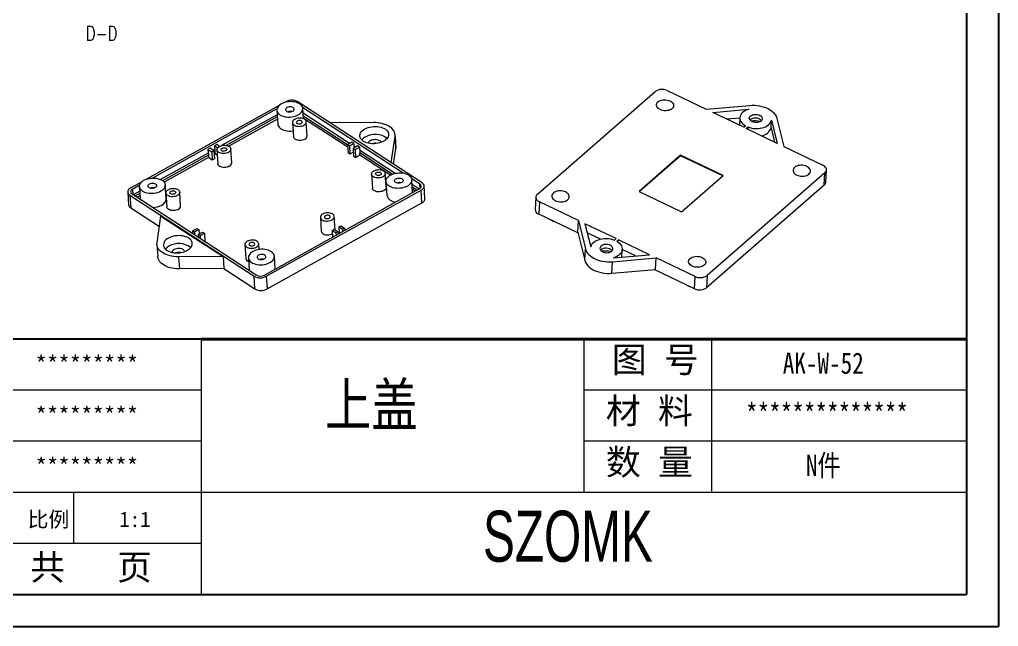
# Model space of a CAD drawing. Header units: inches. Extents: x 1962 to 2938, y 573 to 898.
# Drawn here: x 2700.6 to 2938.2, y 573 to 720.1 of the extents above; entities that cross this region are included whole.
import ezdxf

# ---------------------------------------------------------------- set-up
doc = ezdxf.new("R2010")
doc.units = ezdxf.units.IN
doc.layers.add('文字', color=81, linetype='Continuous')
doc.layers.add('粗实线', color=7, linetype='Continuous', lineweight=30)
doc.layers.add('细实线', color=3, linetype='Continuous', lineweight=9)
doc.styles.add('SLDTEXTSTYLE3', font='TXT', dxfattribs={"width": 0.75, "bigfont": 'bigfont'})
doc.styles.get("Standard").update_dxf_attribs({"font": 'txt', "bigfont": 'gbcbig.shx'})
doc.styles.add('宋体', font='', dxfattribs={"width": 0.8, "height": 3.5})
doc.styles.add('长仿宋', font='', dxfattribs={"width": 0.7, "height": 4})
doc.styles.get('宋体').set_extended_font_data('SimSun')
doc.styles.get('长仿宋').set_extended_font_data('SimSun')

msp = doc.modelspace()

# ---------------------------------------------------------------- linework, layer by layer
for p, q in [((2938.16, 898.023), (2938.16, 572.957)), ((2930.421, 890.283), (2930.421, 580.696)), ((2744.669, 642.614), (2651.793, 642.614)), ((2490.32, 580.696), (2930.421, 580.696)), ((2478.424, 572.957), (2938.16, 572.957))]:
    msp.add_line(p, q)
at = {"color": 7, "linetype": 'Continuous', "lineweight": 15}
for p, q in [((2826.277, 677.78), (2854.865, 702.675)), ((2857.789, 702.906), (2867.225, 698.388)), ((2763.632, 699.337), (2731.42, 681.442)), ((2763.082, 698.481), (2732.882, 681.703)), ((2765.212, 700.215), (2764.782, 699.976)), ((2798.293, 680.549), (2768.17, 700.204)), ((2793.71, 682.9), (2769.291, 698.833)), ((2769.499, 696.095), (2769.344, 698.555)), ((2867.225, 698.388), (2877.84, 699.324)), ((2868.82, 697.624), (2877.589, 698.398)), ((2763.126, 697.053), (2749.649, 689.566)), ((2763.16, 696.52), (2750.731, 689.615)), ((2763.056, 698.158), (2763.269, 694.792)), ((2780.676, 690.059), (2769.416, 697.406)), ((2780.205, 689.727), (2769.458, 696.739)), ((2780.24, 689.166), (2769.494, 696.178)), ((2876.375, 694.007), (2868.82, 697.624)), ((2872.14, 696.034), (2875.432, 696.325)), ((2875.434, 696.352), (2875.336, 694.504)), ((2884.402, 696.182), (2886.097, 689.352)), ((2763.195, 695.959), (2751.388, 689.4)), ((2766.851, 695.132), (2767.063, 691.766)), ((2770.417, 691.978), (2770.204, 695.344)), ((2786.489, 695.175), (2775.957, 695.123)), ((2876.375, 694.007), (2876.787, 694.365)), ((2877.359, 694.091), (2876.947, 693.733)), ((2884.503, 690.115), (2876.947, 693.733)), ((2877.359, 694.091), (2877.33, 693.549)), ((2883.002, 693.867), (2883.102, 695.758)), ((2883.002, 693.867), (2883.856, 690.425)), ((2883.102, 695.758), (2884.503, 690.115)), ((2790.795, 685.442), (2791.726, 691.758)), ((2791.726, 691.758), (2791.91, 688.84)), ((2791.928, 689.262), (2791.744, 692.179)), ((2746.875, 688.925), (2746.345, 688.631)), ((2747.788, 688.33), (2746.875, 688.925)), ((2748.464, 689.808), (2747.934, 689.514)), ((2747.934, 689.514), (2748.694, 689.018)), ((2747.934, 689.514), (2748.023, 688.111)), ((2749.133, 689.371), (2748.464, 689.808)), ((2781.26, 690.384), (2780.2, 689.795)), ((2780.2, 689.795), (2780.324, 687.832)), ((2780.2, 689.795), (2780.657, 689.498)), ((2780.657, 689.498), (2781.716, 690.086)), ((2780.657, 689.498), (2780.781, 687.534)), ((2781.716, 690.086), (2781.26, 690.384)), ((2782.629, 689.49), (2781.57, 688.902)), ((2781.57, 688.902), (2782.026, 688.604)), ((2781.57, 688.902), (2781.694, 686.938)), ((2781.716, 690.086), (2781.783, 689.021)), ((2782.045, 689.166), (2781.762, 689.351)), ((2782.026, 688.604), (2783.085, 689.192)), ((2783.085, 689.192), (2782.629, 689.49)), ((2783.085, 689.192), (2783.174, 687.79)), ((2886.097, 689.352), (2895.534, 684.833)), ((2746.4, 687.761), (2734.854, 681.347)), ((2746.434, 687.228), (2735.338, 681.064)), ((2746.469, 686.667), (2735.718, 680.695)), ((2746.345, 688.631), (2747.258, 688.035)), ((2746.345, 688.631), (2746.434, 687.228)), ((2746.434, 687.228), (2746.469, 686.667)), ((2747.382, 686.072), (2746.469, 686.667)), ((2747.258, 688.035), (2747.788, 688.33)), ((2747.258, 688.035), (2747.382, 686.072)), ((2747.989, 688.644), (2747.62, 688.439)), ((2747.788, 688.33), (2747.912, 686.366)), ((2748.023, 688.111), (2747.809, 687.992)), ((2748.058, 687.55), (2747.844, 687.431)), ((2748.023, 688.111), (2748.058, 687.55)), ((2748.612, 687.188), (2748.058, 687.55)), ((2748.527, 688.537), (2748.739, 685.17)), ((2752.093, 685.382), (2751.88, 688.748)), ((2780.781, 687.534), (2780.324, 687.832)), ((2781.626, 688.004), (2780.781, 687.534)), ((2782.15, 686.64), (2781.694, 686.938)), ((2782.026, 688.604), (2782.15, 686.64)), ((2783.209, 687.229), (2782.15, 686.64)), ((2791.74, 682.84), (2783.132, 688.457)), ((2791.072, 682.636), (2783.174, 687.79)), ((2783.209, 687.229), (2783.174, 687.79)), ((2790.594, 682.41), (2783.209, 687.229)), ((2791.355, 685.076), (2791.91, 688.84)), ((2861.045, 687.218), (2850.979, 678.452)), ((2861.04, 687.109), (2851.056, 678.415)), ((2861.04, 687.109), (2861.045, 687.218)), ((2871.257, 682.217), (2861.04, 687.109)), ((2871.34, 682.289), (2861.045, 687.218)), ((2747.912, 686.366), (2747.382, 686.072)), ((2786.02, 682.624), (2786.233, 679.258)), ((2789.586, 679.47), (2789.374, 682.836)), ((2861.273, 673.523), (2871.34, 682.289)), ((2896.042, 682.96), (2867.454, 658.065)), ((2895.885, 679.988), (2896.042, 682.96)), ((2896.266, 680.698), (2896.423, 683.671)), ((2730.27, 680.803), (2727.613, 679.327)), ((2729.72, 679.946), (2728.07, 679.029)), ((2729.694, 679.624), (2729.887, 676.564)), ((2736.194, 676.654), (2735.982, 680.02)), ((2789.528, 680.885), (2789.741, 677.519)), ((2797.764, 680.255), (2795.763, 681.56)), ((2796.012, 678.179), (2795.816, 681.282)), ((2797.563, 679.041), (2795.888, 680.133)), ((2797.034, 678.746), (2795.931, 679.466)), ((2798.995, 676.713), (2798.8, 679.799)), ((2895.885, 679.988), (2867.297, 655.093)), ((2726.887, 678.302), (2727.082, 675.216)), ((2727.394, 677.551), (2757.517, 657.896)), ((2727.394, 677.551), (2727.589, 674.466)), ((2727.923, 677.845), (2758.047, 658.19)), ((2729.764, 678.519), (2728.212, 677.657)), ((2729.798, 677.986), (2728.669, 677.359)), ((2729.833, 677.425), (2729.15, 677.045)), ((2736.137, 678.069), (2736.349, 674.703)), ((2739.702, 674.915), (2739.49, 678.281)), ((2760.019, 658.183), (2797.617, 679.071)), ((2760.475, 657.885), (2798.074, 678.773)), ((2796.588, 678.499), (2795.966, 678.905)), ((2798.269, 675.687), (2798.074, 678.773)), ((2825.896, 677.07), (2825.739, 674.097)), ((2850.979, 678.452), (2861.273, 673.523)), ((2760.67, 654.799), (2798.269, 675.687)), ((2826.785, 675.907), (2826.628, 672.935)), ((2836.221, 671.389), (2826.785, 675.907)), ((2727.589, 674.466), (2734.559, 669.917)), ((2733.983, 666.006), (2734.935, 672.469)), ((2734.935, 672.469), (2749.997, 662.641)), ((2777.187, 669.147), (2776.983, 672.369)), ((2836.12, 668.39), (2826.628, 672.935)), ((2773.63, 672.157), (2773.842, 668.791)), ((2778.057, 669.858), (2778.587, 670.152)), ((2778.587, 670.152), (2779.5, 669.557)), ((2836.073, 668.579), (2836.221, 671.389)), ((2836.221, 671.389), (2837.917, 664.559)), ((2845.372, 667.008), (2837.816, 670.625)), ((2837.816, 670.625), (2839.217, 664.982)), ((2742.602, 668.908), (2743.661, 669.496)), ((2743.058, 668.61), (2742.602, 668.908)), ((2742.602, 668.908), (2742.644, 668.24)), ((2744.117, 669.198), (2743.058, 668.61)), ((2743.058, 668.61), (2743.1, 667.943)), ((2743.661, 669.496), (2744.117, 669.198)), ((2743.971, 668.014), (2745.03, 668.603)), ((2744.428, 667.716), (2743.971, 668.014)), ((2743.971, 668.014), (2744.013, 667.347)), ((2744.117, 669.198), (2744.185, 668.133)), ((2745.487, 668.305), (2744.428, 667.716)), ((2744.428, 667.716), (2744.47, 667.049)), ((2745.03, 668.603), (2745.487, 668.305)), ((2745.487, 668.305), (2745.611, 666.341)), ((2776.469, 668.976), (2776.998, 669.27)), ((2777.382, 668.38), (2776.469, 668.976)), ((2776.469, 668.976), (2776.57, 667.378)), ((2776.998, 669.27), (2777.911, 668.674)), ((2777.911, 668.674), (2777.382, 668.38)), ((2777.382, 668.38), (2777.415, 667.847)), ((2777.911, 668.674), (2777.945, 668.142)), ((2778.97, 669.263), (2778.057, 669.858)), ((2778.057, 669.858), (2778.158, 668.26)), ((2779.5, 669.557), (2778.97, 669.263)), ((2778.97, 669.263), (2779.004, 668.73)), ((2779.5, 669.557), (2779.533, 669.024)), ((2836.073, 668.579), (2837.769, 661.748)), ((2841.559, 666.894), (2838.363, 668.424)), ((2733.965, 665.584), (2734.149, 662.667)), ((2745.581, 666.324), (2745.611, 666.341)), ((2755.306, 665.561), (2755.518, 662.195)), ((2758.748, 664.375), (2758.659, 665.773)), ((2845.372, 667.008), (2844.96, 666.649)), ((2845.532, 666.375), (2845.944, 666.734)), ((2845.912, 666.128), (2845.944, 666.734)), ((2853.499, 663.116), (2845.944, 666.734)), ((2762.65, 659.644), (2762.454, 662.748)), ((2837.769, 661.748), (2837.917, 664.559)), ((2844.73, 662.343), (2853.499, 663.116)), ((2846.787, 662.524), (2846.885, 664.389)), ((2850.079, 662.815), (2846.883, 664.345)), ((2749.997, 662.641), (2739.22, 662.588)), ((2739.22, 662.588), (2739.404, 659.671)), ((2749.997, 662.641), (2750.181, 659.724)), ((2756.166, 662.351), (2756.359, 659.291)), ((2844.331, 658.606), (2844.479, 661.417)), ((2844.479, 661.417), (2855.094, 662.353)), ((2854.946, 659.543), (2855.094, 662.353)), ((2864.53, 657.835), (2855.094, 662.353)), ((2750.181, 659.724), (2739.404, 659.671)), ((2750.181, 659.724), (2757.712, 654.81)), ((2844.331, 658.606), (2854.946, 659.543)), ((2864.373, 654.862), (2854.652, 659.517)), ((2867.454, 658.065), (2867.297, 655.093)), ((2757.712, 654.81), (2757.517, 657.896)), ((2760.475, 657.885), (2760.67, 654.799)), ((2864.373, 654.862), (2864.53, 657.835))]:
    msp.add_line(p, q, dxfattribs=at)
at = {"color": 8, "linetype": 'Continuous', "lineweight": 15}
for p, q in [((2797.829, 679.216), (2797.764, 680.255)), ((2728.154, 677.695), (2728.07, 679.029))]:
    msp.add_line(p, q, dxfattribs=at)
at = {"color": 7, "linetype": 'Continuous', "lineweight": 15, "flags": 128}
for points in [[(2768.254, 697.016), (2768.566, 697.213), (2768.831, 697.433), (2769.046, 697.67), (2769.205, 697.921), (2769.305, 698.181), (2769.345, 698.443), (2769.324, 698.704), (2769.242, 698.959), (2769.101, 699.201), (2768.904, 699.427), (2768.653, 699.632), (2768.355, 699.813), (2768.015, 699.965), (2767.64, 700.086), (2767.237, 700.173), (2766.813, 700.224), (2766.378, 700.24), (2765.939, 700.219), (2765.505, 700.161), (2765.085, 700.068), (2764.687, 699.942), (2764.317, 699.785), (2763.985, 699.601), (2763.696, 699.392), (2763.455, 699.163), (2763.268, 698.918), (2763.138, 698.662), (2763.067, 698.401), (2763.058, 698.138), (2763.109, 697.88), (2763.221, 697.631), (2763.391, 697.396), (2763.615, 697.18), (2763.89, 696.986), (2764.21, 696.82), (2764.568, 696.683), (2764.959, 696.579), (2765.373, 696.509), (2765.803, 696.476), (2766.242, 696.479), (2766.679, 696.518), (2767.107, 696.593), (2767.518, 696.703), (2767.902, 696.845), (2768.254, 697.016)], [(2765.515, 698.803), (2765.345, 698.684), (2765.225, 698.547), (2765.161, 698.398), (2765.157, 698.247), (2765.215, 698.102), (2765.329, 697.972), (2765.494, 697.864), (2765.7, 697.785), (2765.935, 697.739), (2766.186, 697.729), (2766.437, 697.756), (2766.675, 697.817), (2766.885, 697.909), (2767.055, 698.028), (2767.175, 698.166), (2767.239, 698.314), (2767.243, 698.466), (2767.186, 698.61), (2767.071, 698.74), (2766.906, 698.848), (2766.7, 698.927), (2766.465, 698.973), (2766.214, 698.983), (2765.963, 698.957), (2765.725, 698.896), (2765.515, 698.803)], [(2855.542, 700.178), (2855.778, 700.348), (2856.059, 700.488), (2856.376, 700.593), (2856.72, 700.662), (2857.08, 700.69), (2857.446, 700.678), (2857.806, 700.625), (2858.149, 700.535), (2858.466, 700.408), (2858.745, 700.249), (2858.98, 700.064), (2859.162, 699.856), (2859.286, 699.634), (2859.348, 699.403), (2859.348, 699.171), (2859.283, 698.944), (2859.157, 698.73), (2858.973, 698.535), (2858.738, 698.364), (2858.457, 698.224), (2858.14, 698.119), (2857.796, 698.051), (2857.435, 698.022), (2857.07, 698.034), (2856.709, 698.087), (2856.366, 698.178), (2856.05, 698.304), (2855.77, 698.463), (2855.536, 698.649), (2855.354, 698.856), (2855.23, 699.078), (2855.167, 699.309), (2855.168, 699.542), (2855.232, 699.768), (2855.358, 699.982), (2855.542, 700.178)], [(2877.589, 698.398), (2877.148, 698.251), (2876.745, 698.067), (2876.385, 697.851), (2876.077, 697.604), (2875.824, 697.332), (2875.631, 697.04), (2875.502, 696.732), (2875.438, 696.413), (2875.442, 696.091), (2875.513, 695.769), (2875.649, 695.453), (2875.848, 695.15), (2876.108, 694.865), (2876.423, 694.601), (2876.787, 694.365)], [(2877.84, 699.324), (2878.431, 699.356), (2879.027, 699.347), (2879.621, 699.298), (2880.207, 699.209), (2880.778, 699.081), (2881.327, 698.916), (2881.849, 698.716), (2882.336, 698.482), (2882.784, 698.218), (2883.188, 697.927), (2883.543, 697.611), (2883.845, 697.275), (2884.091, 696.922), (2884.277, 696.556), (2884.402, 696.182)], [(2769.623, 694.523), (2769.844, 694.67), (2770.017, 694.837), (2770.136, 695.019), (2770.197, 695.208), (2770.198, 695.399), (2770.139, 695.584), (2770.021, 695.756), (2769.849, 695.909), (2769.63, 696.039), (2769.37, 696.139), (2769.08, 696.207), (2768.771, 696.24), (2768.452, 696.236), (2768.136, 696.197), (2767.835, 696.123), (2767.558, 696.017), (2767.316, 695.883), (2767.118, 695.725), (2766.971, 695.55), (2766.881, 695.364), (2766.85, 695.173), (2766.879, 694.984), (2766.968, 694.805), (2767.114, 694.641), (2767.31, 694.499), (2767.551, 694.384), (2767.826, 694.299), (2768.128, 694.248), (2768.443, 694.234), (2768.762, 694.255), (2769.072, 694.312), (2769.363, 694.403), (2769.623, 694.523)], [(2877.992, 696.765), (2878.2, 696.911), (2878.453, 697.026), (2878.74, 697.105), (2879.048, 697.145), (2879.367, 697.144), (2879.681, 697.102), (2879.979, 697.022), (2880.248, 696.905), (2880.478, 696.758), (2880.658, 696.586), (2880.782, 696.395), (2880.845, 696.195), (2880.843, 695.993), (2880.777, 695.797), (2880.65, 695.616), (2880.467, 695.456), (2880.235, 695.325), (2879.964, 695.227), (2879.665, 695.167), (2879.35, 695.148), (2879.032, 695.169), (2878.724, 695.231), (2878.439, 695.33), (2878.188, 695.462), (2877.982, 695.623), (2877.829, 695.805), (2877.735, 696.001), (2877.705, 696.204), (2877.739, 696.404), (2877.836, 696.593), (2877.992, 696.765)], [(2763.269, 694.792), (2763.27, 694.772), (2763.322, 694.514), (2763.434, 694.265), (2763.603, 694.03), (2763.828, 693.813), (2764.103, 693.62), (2764.422, 693.453), (2764.781, 693.317), (2765.171, 693.213), (2765.585, 693.143), (2766.016, 693.109), (2766.454, 693.112), (2766.892, 693.152), (2766.975, 693.164)], [(2768.984, 694.94), (2769.12, 695.04), (2769.203, 695.158), (2769.226, 695.283), (2769.187, 695.403), (2769.09, 695.509), (2768.942, 695.591), (2768.758, 695.642), (2768.553, 695.657), (2768.346, 695.634), (2768.155, 695.577), (2767.997, 695.489), (2767.887, 695.379), (2767.833, 695.256), (2767.841, 695.132), (2767.91, 695.018), (2768.034, 694.923), (2768.201, 694.856), (2768.398, 694.823), (2768.606, 694.826), (2768.808, 694.867), (2768.984, 694.94)], [(2784.402, 693.609), (2784.775, 693.792), (2785.183, 693.945), (2785.617, 694.066), (2786.07, 694.151), (2786.534, 694.201), (2787.001, 694.213), (2787.462, 694.188), (2787.91, 694.126), (2788.335, 694.028), (2788.731, 693.897), (2789.09, 693.733), (2789.407, 693.541), (2789.675, 693.323), (2789.889, 693.084), (2790.047, 692.828), (2790.144, 692.559), (2790.18, 692.282), (2790.153, 692.003), (2790.064, 691.725), (2789.915, 691.455), (2789.709, 691.196), (2789.448, 690.954), (2789.138, 690.733), (2788.784, 690.536), (2788.393, 690.368), (2787.972, 690.231), (2787.527, 690.128), (2787.067, 690.06), (2786.601, 690.029), (2786.136, 690.036), (2785.68, 690.079), (2785.243, 690.159), (2784.832, 690.274), (2784.453, 690.422), (2784.114, 690.601), (2783.821, 690.806), (2783.58, 691.035), (2783.393, 691.283), (2783.266, 691.546), (2783.199, 691.819), (2783.195, 692.098), (2783.252, 692.377), (2783.371, 692.652), (2783.55, 692.917), (2783.784, 693.168), (2784.07, 693.4), (2784.402, 693.609)], [(2791.726, 691.758), (2791.747, 692.115), (2791.704, 692.468), (2791.598, 692.814), (2791.431, 693.149), (2791.203, 693.469), (2790.919, 693.77), (2790.58, 694.049), (2790.191, 694.303), (2789.756, 694.529), (2789.28, 694.724), (2788.768, 694.886), (2788.227, 695.014), (2787.663, 695.105), (2787.081, 695.159), (2786.489, 695.175)], [(2877.359, 694.091), (2877.815, 693.935), (2878.297, 693.817), (2878.795, 693.739), (2879.302, 693.704), (2879.809, 693.711), (2880.307, 693.761), (2880.786, 693.853), (2881.239, 693.984), (2881.658, 694.154), (2882.036, 694.358), (2882.365, 694.593), (2882.641, 694.856), (2882.858, 695.141), (2883.012, 695.443), (2883.102, 695.758)], [(2767.063, 691.766), (2767.092, 691.618), (2767.181, 691.439), (2767.326, 691.275), (2767.523, 691.133), (2767.763, 691.017), (2768.039, 690.933), (2768.34, 690.882), (2768.656, 690.867), (2768.974, 690.889), (2769.285, 690.946), (2769.575, 691.037), (2769.835, 691.157)], [(2751.299, 687.928), (2751.039, 687.807), (2750.748, 687.716), (2750.438, 687.659), (2750.119, 687.638), (2749.804, 687.653), (2749.503, 687.703), (2749.227, 687.788), (2748.986, 687.903), (2748.79, 688.045), (2748.644, 688.209), (2748.555, 688.388), (2748.526, 688.577), (2748.557, 688.768), (2748.648, 688.954), (2748.795, 689.129), (2748.992, 689.287), (2749.234, 689.421), (2749.511, 689.527), (2749.812, 689.601), (2750.128, 689.641), (2750.447, 689.644), (2750.757, 689.611), (2751.046, 689.543), (2751.306, 689.443), (2751.525, 689.314), (2751.697, 689.16), (2751.815, 688.988), (2751.874, 688.803), (2751.873, 688.612), (2751.812, 688.423), (2751.693, 688.241), (2751.52, 688.074), (2751.299, 687.928)], [(2750.66, 688.345), (2750.484, 688.271), (2750.282, 688.231), (2750.074, 688.227), (2749.877, 688.26), (2749.71, 688.327), (2749.586, 688.422), (2749.517, 688.536), (2749.509, 688.661), (2749.563, 688.783), (2749.673, 688.893), (2749.831, 688.981), (2750.022, 689.038), (2750.229, 689.061), (2750.434, 689.046), (2750.618, 688.995), (2750.766, 688.913), (2750.863, 688.807), (2750.902, 688.687), (2750.879, 688.562), (2750.796, 688.445), (2750.66, 688.345)], [(2785.781, 690.827), (2786.042, 690.946), (2786.334, 691.034), (2786.646, 691.085), (2786.964, 691.098), (2787.276, 691.073), (2787.569, 691.01), (2787.83, 690.913), (2788.05, 690.784), (2788.219, 690.63), (2788.33, 690.456), (2788.364, 690.357)], [(2791.91, 688.84), (2791.931, 689.197), (2791.928, 689.262)], [(2751.512, 684.561), (2751.251, 684.441), (2750.961, 684.35), (2750.651, 684.293), (2750.332, 684.272), (2750.016, 684.286), (2749.715, 684.337), (2749.439, 684.421), (2749.199, 684.537), (2749.002, 684.679), (2748.857, 684.843), (2748.768, 685.022), (2748.739, 685.17)], [(2892.143, 682.653), (2892.327, 682.848), (2892.453, 683.062), (2892.517, 683.289), (2892.518, 683.521), (2892.456, 683.752), (2892.332, 683.975), (2892.15, 684.182), (2891.915, 684.368), (2891.636, 684.526), (2891.319, 684.653), (2890.976, 684.744), (2890.616, 684.796), (2890.25, 684.808), (2889.89, 684.78), (2889.546, 684.712), (2889.229, 684.606), (2888.948, 684.466), (2888.712, 684.296), (2888.528, 684.101), (2888.402, 683.886), (2888.338, 683.66), (2888.337, 683.427), (2888.4, 683.197), (2888.524, 682.974), (2888.706, 682.767), (2888.94, 682.581), (2889.22, 682.422), (2889.536, 682.296), (2889.879, 682.205), (2890.239, 682.153), (2890.605, 682.14), (2890.966, 682.169), (2891.31, 682.237), (2891.627, 682.343), (2891.908, 682.483), (2892.143, 682.653)], [(2896.042, 682.96), (2896.225, 683.155), (2896.351, 683.369), (2896.416, 683.596), (2896.417, 683.828), (2896.354, 684.059), (2896.23, 684.282), (2896.048, 684.489), (2895.813, 684.675), (2895.534, 684.833)], [(2786.602, 683.445), (2786.862, 683.566), (2787.152, 683.656), (2787.463, 683.713), (2787.781, 683.735), (2788.097, 683.72), (2788.398, 683.669), (2788.674, 683.585), (2788.914, 683.47), (2789.111, 683.327), (2789.256, 683.164), (2789.345, 682.984), (2789.375, 682.796), (2789.344, 682.605), (2789.253, 682.419), (2789.106, 682.243), (2788.908, 682.086), (2788.667, 681.952), (2788.39, 681.846), (2788.088, 681.771), (2787.772, 681.732), (2787.454, 681.729), (2787.144, 681.761), (2786.854, 681.829), (2786.595, 681.93), (2786.375, 682.059), (2786.204, 682.213), (2786.086, 682.385), (2786.026, 682.57), (2786.027, 682.76), (2786.088, 682.95), (2786.208, 683.131), (2786.381, 683.298), (2786.602, 683.445)], [(2787.241, 683.028), (2787.417, 683.102), (2787.618, 683.142), (2787.826, 683.146), (2788.023, 683.113), (2788.191, 683.046), (2788.315, 682.951), (2788.384, 682.836), (2788.392, 682.712), (2788.338, 682.59), (2788.227, 682.48), (2788.069, 682.392), (2787.878, 682.334), (2787.671, 682.312), (2787.467, 682.327), (2787.282, 682.377), (2787.135, 682.459), (2787.037, 682.565), (2786.998, 682.686), (2787.022, 682.811), (2787.105, 682.928), (2787.241, 683.028)], [(2790.618, 682.423), (2790.97, 682.595), (2791.355, 682.736), (2791.765, 682.846), (2792.193, 682.921), (2792.631, 682.961), (2793.069, 682.964), (2793.499, 682.93), (2793.914, 682.861), (2794.304, 682.756), (2794.662, 682.62), (2794.982, 682.453), (2795.257, 682.26), (2795.481, 682.044), (2795.651, 681.809), (2795.763, 681.56), (2795.814, 681.301), (2795.805, 681.039), (2795.734, 680.777), (2795.604, 680.522), (2795.417, 680.277), (2795.177, 680.048), (2794.887, 679.839), (2794.555, 679.654), (2794.186, 679.497), (2793.787, 679.371), (2793.367, 679.278), (2792.933, 679.221), (2792.494, 679.2), (2792.059, 679.215), (2791.635, 679.267), (2791.232, 679.354), (2790.857, 679.475), (2790.517, 679.627), (2790.219, 679.807), (2789.969, 680.012), (2789.771, 680.238), (2789.63, 680.481), (2789.548, 680.735), (2789.527, 680.996), (2789.567, 681.259), (2789.668, 681.518), (2789.827, 681.769), (2790.041, 682.007), (2790.307, 682.226), (2790.618, 682.423)], [(2734.892, 678.482), (2734.54, 678.311), (2734.155, 678.169), (2733.745, 678.059), (2733.317, 677.984), (2732.88, 677.944), (2732.441, 677.941), (2732.011, 677.975), (2731.596, 678.045), (2731.206, 678.149), (2730.848, 678.286), (2730.528, 678.452), (2730.253, 678.645), (2730.029, 678.862), (2729.859, 679.097), (2729.747, 679.346), (2729.696, 679.604), (2729.705, 679.866), (2729.776, 680.128), (2729.906, 680.384), (2730.093, 680.629), (2730.334, 680.858), (2730.623, 681.067), (2730.955, 681.251), (2731.324, 681.408), (2731.723, 681.534), (2732.143, 681.627), (2732.577, 681.684), (2733.016, 681.706), (2733.451, 681.69), (2733.875, 681.639), (2734.278, 681.551), (2734.653, 681.431), (2734.993, 681.279), (2735.291, 681.098), (2735.541, 680.893), (2735.739, 680.667), (2735.88, 680.424), (2735.962, 680.17), (2735.983, 679.909), (2735.943, 679.646), (2735.843, 679.387), (2735.684, 679.136), (2735.469, 678.899), (2735.204, 678.679), (2734.892, 678.482)], [(2732.153, 680.269), (2732.363, 680.361), (2732.601, 680.423), (2732.852, 680.449), (2733.103, 680.439), (2733.338, 680.393), (2733.544, 680.314), (2733.709, 680.206), (2733.823, 680.076), (2733.881, 679.931), (2733.877, 679.78), (2733.813, 679.632), (2733.693, 679.494), (2733.523, 679.375), (2733.313, 679.283), (2733.075, 679.221), (2732.824, 679.195), (2732.573, 679.205), (2732.338, 679.251), (2732.132, 679.33), (2731.967, 679.438), (2731.852, 679.568), (2731.795, 679.713), (2731.799, 679.864), (2731.863, 680.012), (2731.983, 680.15), (2732.153, 680.269)], [(2789.586, 679.47), (2789.587, 679.43), (2789.556, 679.239), (2789.465, 679.052), (2789.319, 678.877), (2789.121, 678.72), (2788.879, 678.585), (2788.602, 678.479), (2788.301, 678.405), (2787.985, 678.366), (2787.666, 678.362), (2787.356, 678.395), (2787.067, 678.463), (2786.807, 678.563), (2786.588, 678.693), (2786.416, 678.846), (2786.298, 679.019), (2786.239, 679.203), (2786.233, 679.258)], [(2791.988, 681.53), (2792.198, 681.623), (2792.435, 681.684), (2792.686, 681.71), (2792.937, 681.7), (2793.172, 681.654), (2793.378, 681.575), (2793.543, 681.468), (2793.658, 681.337), (2793.715, 681.193), (2793.711, 681.042), (2793.648, 680.893), (2793.527, 680.755), (2793.357, 680.637), (2793.147, 680.544), (2792.909, 680.483), (2792.658, 680.456), (2792.407, 680.466), (2792.172, 680.512), (2791.966, 680.591), (2791.801, 680.699), (2791.687, 680.829), (2791.63, 680.974), (2791.633, 681.125), (2791.697, 681.274), (2791.817, 681.411), (2791.988, 681.53)], [(2797.617, 679.071), (2797.807, 679.197), (2797.953, 679.341), (2798.052, 679.498), (2798.099, 679.661), (2798.092, 679.825), (2798.032, 679.982), (2797.921, 680.127), (2797.764, 680.255)], [(2798.074, 678.773), (2798.329, 678.94), (2798.535, 679.129), (2798.685, 679.334), (2798.775, 679.549), (2798.802, 679.768), (2798.765, 679.984), (2798.666, 680.19), (2798.507, 680.38), (2798.293, 680.549)], [(2727.613, 679.327), (2727.358, 679.16), (2727.153, 678.972), (2727.002, 678.766), (2726.913, 678.551), (2726.885, 678.332), (2726.922, 678.116), (2727.021, 677.91), (2727.18, 677.72), (2727.394, 677.551)], [(2728.07, 679.029), (2727.881, 678.903), (2727.734, 678.759), (2727.635, 678.602), (2727.588, 678.439), (2727.595, 678.276), (2727.655, 678.118), (2727.766, 677.973), (2727.923, 677.845)], [(2738.909, 677.46), (2738.648, 677.34), (2738.358, 677.249), (2738.048, 677.192), (2737.729, 677.17), (2737.413, 677.185), (2737.112, 677.236), (2736.836, 677.32), (2736.596, 677.436), (2736.399, 677.578), (2736.254, 677.742), (2736.165, 677.921), (2736.135, 678.109), (2736.167, 678.3), (2736.257, 678.487), (2736.404, 678.662), (2736.602, 678.819), (2736.844, 678.954), (2737.12, 679.06), (2737.422, 679.134), (2737.738, 679.173), (2738.056, 679.177), (2738.366, 679.144), (2738.656, 679.076), (2738.915, 678.976), (2739.135, 678.846), (2739.307, 678.693), (2739.424, 678.52), (2739.484, 678.336), (2739.483, 678.145), (2739.422, 677.955), (2739.302, 677.774), (2739.129, 677.607), (2738.909, 677.46)], [(2738.27, 677.877), (2738.093, 677.804), (2737.892, 677.763), (2737.684, 677.759), (2737.487, 677.792), (2737.319, 677.859), (2737.195, 677.954), (2737.126, 678.069), (2737.118, 678.193), (2737.172, 678.316), (2737.283, 678.426), (2737.441, 678.513), (2737.632, 678.571), (2737.839, 678.593), (2738.044, 678.579), (2738.228, 678.528), (2738.375, 678.446), (2738.473, 678.34), (2738.512, 678.219), (2738.489, 678.095), (2738.405, 677.977), (2738.27, 677.877)], [(2826.277, 677.78), (2826.094, 677.585), (2825.968, 677.371), (2825.903, 677.144), (2825.902, 676.912), (2825.965, 676.681), (2826.089, 676.459), (2826.271, 676.252), (2826.506, 676.066), (2826.785, 675.907)], [(2830.176, 678.088), (2829.992, 677.893), (2829.866, 677.678), (2829.801, 677.452), (2829.8, 677.219), (2829.863, 676.988), (2829.987, 676.766), (2830.169, 676.559), (2830.404, 676.373), (2830.683, 676.214), (2831, 676.088), (2831.343, 675.997), (2831.703, 675.945), (2832.069, 675.932), (2832.429, 675.961), (2832.773, 676.029), (2833.09, 676.135), (2833.371, 676.275), (2833.607, 676.445), (2833.791, 676.64), (2833.917, 676.854), (2833.981, 677.081), (2833.982, 677.313), (2833.919, 677.544), (2833.795, 677.766), (2833.613, 677.974), (2833.379, 678.16), (2833.099, 678.318), (2832.783, 678.445), (2832.439, 678.536), (2832.079, 678.588), (2831.714, 678.6), (2831.353, 678.572), (2831.009, 678.504), (2830.692, 678.398), (2830.411, 678.258), (2830.176, 678.088)], [(2739.121, 674.094), (2738.861, 673.973), (2738.57, 673.883), (2738.26, 673.826), (2737.941, 673.804), (2737.626, 673.819), (2737.325, 673.87), (2737.049, 673.954), (2736.808, 674.07), (2736.612, 674.212), (2736.466, 674.375), (2736.377, 674.555), (2736.349, 674.703)], [(2774.211, 672.978), (2773.99, 672.831), (2773.817, 672.664), (2773.698, 672.482), (2773.637, 672.293), (2773.636, 672.102), (2773.695, 671.918), (2773.813, 671.745), (2773.985, 671.592), (2774.204, 671.462), (2774.464, 671.362), (2774.754, 671.294), (2775.063, 671.261), (2775.382, 671.265), (2775.698, 671.304), (2775.999, 671.378), (2776.276, 671.484), (2776.518, 671.619), (2776.716, 671.776), (2776.863, 671.951), (2776.953, 672.138), (2776.984, 672.328), (2776.955, 672.517), (2776.866, 672.696), (2776.72, 672.86), (2776.524, 673.002), (2776.283, 673.118), (2776.008, 673.202), (2775.706, 673.253), (2775.391, 673.267), (2775.072, 673.246), (2774.762, 673.189), (2774.471, 673.098), (2774.211, 672.978)], [(2774.85, 672.561), (2774.714, 672.461), (2774.631, 672.343), (2774.608, 672.219), (2774.647, 672.098), (2774.744, 671.992), (2774.892, 671.91), (2775.076, 671.859), (2775.281, 671.844), (2775.488, 671.867), (2775.679, 671.925), (2775.837, 672.012), (2775.947, 672.122), (2776.001, 672.245), (2775.993, 672.369), (2775.924, 672.483), (2775.8, 672.579), (2775.633, 672.646), (2775.436, 672.679), (2775.228, 672.675), (2775.026, 672.634), (2774.85, 672.561)], [(2736.742, 667.132), (2736.41, 666.923), (2736.124, 666.691), (2735.889, 666.44), (2735.711, 666.175), (2735.592, 665.9), (2735.534, 665.621), (2735.539, 665.342), (2735.605, 665.069), (2735.733, 664.806), (2735.919, 664.557), (2736.161, 664.329), (2736.454, 664.123), (2736.793, 663.945), (2737.171, 663.797), (2737.583, 663.682), (2738.02, 663.602), (2738.476, 663.558), (2738.941, 663.552), (2739.407, 663.583), (2739.867, 663.651), (2740.311, 663.754), (2740.733, 663.891), (2741.124, 664.059), (2741.478, 664.256), (2741.788, 664.477), (2742.049, 664.719), (2742.255, 664.977), (2742.404, 665.248), (2742.493, 665.525), (2742.52, 665.805), (2742.484, 666.082), (2742.387, 666.351), (2742.229, 666.607), (2742.015, 666.846), (2741.747, 667.063), (2741.43, 667.256), (2741.071, 667.419), (2740.675, 667.551), (2740.249, 667.649), (2739.802, 667.711), (2739.341, 667.736), (2738.874, 667.723), (2738.41, 667.674), (2737.957, 667.588), (2737.523, 667.468), (2737.115, 667.315), (2736.742, 667.132)], [(2773.842, 668.791), (2773.871, 668.643), (2773.96, 668.463), (2774.105, 668.3), (2774.302, 668.157), (2774.542, 668.042), (2774.818, 667.958), (2775.119, 667.907), (2775.435, 667.892), (2775.753, 667.914), (2776.064, 667.971), (2776.354, 668.061), (2776.522, 668.134)], [(2739.22, 662.588), (2738.628, 662.605), (2738.046, 662.658), (2737.481, 662.75), (2736.94, 662.877), (2736.429, 663.039), (2735.953, 663.234), (2735.518, 663.46), (2735.129, 663.714), (2734.79, 663.993), (2734.505, 664.294), (2734.278, 664.614), (2734.11, 664.949), (2734.004, 665.295), (2733.962, 665.649), (2733.983, 666.006)], [(2755.887, 666.382), (2755.667, 666.235), (2755.493, 666.068), (2755.374, 665.887), (2755.313, 665.697), (2755.312, 665.507), (2755.372, 665.322), (2755.489, 665.149), (2755.661, 664.996), (2755.881, 664.866), (2756.14, 664.766), (2756.43, 664.698), (2756.739, 664.665), (2757.058, 664.669), (2757.374, 664.708), (2757.676, 664.782), (2757.952, 664.888), (2758.194, 665.023), (2758.392, 665.18), (2758.539, 665.355), (2758.629, 665.542), (2758.66, 665.733), (2758.631, 665.921), (2758.542, 666.101), (2758.397, 666.264), (2758.2, 666.406), (2757.96, 666.522), (2757.684, 666.606), (2757.383, 666.657), (2757.067, 666.672), (2756.748, 666.65), (2756.438, 666.593), (2756.148, 666.503), (2755.887, 666.382)], [(2756.526, 665.965), (2756.39, 665.865), (2756.307, 665.747), (2756.284, 665.623), (2756.323, 665.502), (2756.42, 665.396), (2756.568, 665.314), (2756.752, 665.263), (2756.957, 665.249), (2757.164, 665.271), (2757.355, 665.329), (2757.513, 665.416), (2757.624, 665.526), (2757.677, 665.649), (2757.669, 665.773), (2757.6, 665.888), (2757.477, 665.983), (2757.309, 666.05), (2757.112, 666.083), (2756.904, 666.079), (2756.703, 666.038), (2756.526, 665.965)], [(2839.217, 664.982), (2839.307, 665.297), (2839.461, 665.6), (2839.678, 665.885), (2839.954, 666.147), (2840.283, 666.383), (2840.661, 666.587), (2841.08, 666.756), (2841.533, 666.888), (2842.012, 666.979), (2842.51, 667.029), (2843.016, 667.036), (2843.524, 667.001), (2844.022, 666.924), (2844.504, 666.806), (2844.96, 666.649)], [(2841.754, 665.208), (2841.598, 665.037), (2841.501, 664.847), (2841.467, 664.647), (2841.497, 664.444), (2841.591, 664.248), (2841.744, 664.066), (2841.95, 663.905), (2842.201, 663.773), (2842.486, 663.674), (2842.794, 663.612), (2843.112, 663.591), (2843.427, 663.61), (2843.726, 663.67), (2843.997, 663.768), (2844.229, 663.899), (2844.412, 664.059), (2844.539, 664.24), (2844.605, 664.436), (2844.607, 664.638), (2844.544, 664.839), (2844.421, 665.029), (2844.24, 665.201), (2844.01, 665.349), (2843.741, 665.465), (2843.443, 665.546), (2843.129, 665.587), (2842.811, 665.588), (2842.502, 665.548), (2842.215, 665.469), (2841.962, 665.354), (2841.754, 665.208)], [(2845.532, 666.375), (2845.896, 666.139), (2846.211, 665.876), (2846.47, 665.59), (2846.67, 665.287), (2846.806, 664.972), (2846.877, 664.65), (2846.881, 664.327), (2846.817, 664.009), (2846.688, 663.701), (2846.495, 663.408), (2846.242, 663.136), (2845.933, 662.89), (2845.574, 662.673), (2845.171, 662.49), (2844.73, 662.343)], [(2740.704, 663.88), (2740.67, 663.979), (2740.559, 664.152), (2740.39, 664.307), (2740.17, 664.435), (2739.909, 664.533), (2739.616, 664.596), (2739.304, 664.621), (2738.986, 664.608), (2738.674, 664.556), (2738.382, 664.469), (2738.121, 664.349)], [(2757.256, 663.889), (2756.945, 663.692), (2756.679, 663.472), (2756.465, 663.235), (2756.305, 662.984), (2756.205, 662.725), (2756.165, 662.462), (2756.186, 662.201), (2756.268, 661.947), (2756.409, 661.704), (2756.607, 661.478), (2756.857, 661.273), (2757.155, 661.092), (2757.495, 660.94), (2757.87, 660.82), (2758.273, 660.733), (2758.697, 660.681), (2759.132, 660.665), (2759.571, 660.687), (2760.005, 660.744), (2760.425, 660.837), (2760.824, 660.963), (2761.193, 661.12), (2761.525, 661.305), (2761.815, 661.514), (2762.055, 661.743), (2762.242, 661.987), (2762.372, 662.243), (2762.443, 662.505), (2762.452, 662.767), (2762.401, 663.026), (2762.289, 663.275), (2762.119, 663.509), (2761.895, 663.726), (2761.62, 663.919), (2761.3, 664.086), (2760.942, 664.222), (2760.552, 664.326), (2760.137, 664.396), (2759.707, 664.43), (2759.268, 664.427), (2758.831, 664.387), (2758.403, 664.312), (2757.993, 664.202), (2757.608, 664.06), (2757.256, 663.889)], [(2758.625, 662.996), (2758.455, 662.877), (2758.335, 662.74), (2758.271, 662.591), (2758.267, 662.44), (2758.325, 662.295), (2758.439, 662.165), (2758.604, 662.057), (2758.81, 661.978), (2759.045, 661.932), (2759.296, 661.922), (2759.547, 661.948), (2759.785, 662.01), (2759.995, 662.102), (2760.165, 662.221), (2760.285, 662.359), (2760.349, 662.507), (2760.353, 662.659), (2760.296, 662.803), (2760.181, 662.933), (2760.016, 663.041), (2759.81, 663.12), (2759.575, 663.166), (2759.324, 663.176), (2759.073, 663.15), (2758.835, 663.088), (2758.625, 662.996)], [(2837.917, 664.559), (2838.042, 664.184), (2838.228, 663.818), (2838.474, 663.465), (2838.776, 663.129), (2839.131, 662.814), (2839.534, 662.522), (2839.983, 662.258), (2840.47, 662.025), (2840.992, 661.824), (2841.541, 661.659), (2842.112, 661.532), (2842.698, 661.443), (2843.292, 661.394), (2843.888, 661.385), (2844.479, 661.417)], [(2739.404, 659.671), (2738.812, 659.687), (2738.23, 659.741), (2737.665, 659.832), (2737.124, 659.96), (2736.613, 660.122), (2736.137, 660.317), (2735.702, 660.543), (2735.313, 660.797), (2734.974, 661.076), (2734.689, 661.377), (2734.462, 661.697), (2734.294, 662.032), (2734.189, 662.378), (2734.149, 662.667)], [(2837.769, 661.748), (2837.894, 661.374), (2838.08, 661.008), (2838.325, 660.655), (2838.627, 660.319), (2838.982, 660.003), (2839.386, 659.712), (2839.834, 659.448), (2840.322, 659.214), (2840.843, 659.014), (2841.393, 658.849), (2841.963, 658.722), (2842.549, 658.633), (2843.144, 658.584), (2843.74, 658.575), (2844.331, 658.606)], [(2866.777, 660.563), (2866.541, 660.393), (2866.26, 660.253), (2865.943, 660.147), (2865.599, 660.079), (2865.239, 660.051), (2864.873, 660.063), (2864.513, 660.115), (2864.169, 660.206), (2863.853, 660.333), (2863.574, 660.491), (2863.339, 660.677), (2863.157, 660.884), (2863.033, 661.107), (2862.97, 661.338), (2862.971, 661.57), (2863.036, 661.797), (2863.162, 662.011), (2863.345, 662.206), (2863.581, 662.376), (2863.862, 662.516), (2864.179, 662.622), (2864.523, 662.69), (2864.884, 662.718), (2865.249, 662.706), (2865.609, 662.654), (2865.953, 662.563), (2866.269, 662.436), (2866.549, 662.278), (2866.783, 662.092), (2866.965, 661.885), (2867.089, 661.662), (2867.152, 661.431), (2867.151, 661.199), (2867.086, 660.972), (2866.96, 660.758), (2866.777, 660.563)]]:
    msp.add_lwpolyline(points, dxfattribs=at)
at = {"color": 7, "linetype": 'Continuous', "lineweight": 15}
for centre, radius, start, end in [((2856.519, 700.35), 2.854, 63.58933, 125.42354), ((2766.681, 697.487), 3.098, 61.27606, 118.30377), ((2766.337, 696.183), 1.68, 77.68275, 109.54067), ((2879.178, 694.238), 2.017, 43.0873, 130.86904), ((2878.963, 690.169), 5.395, 75.10847, 98.84788), ((2880.3, 694.787), 2.854, 277.24675, 341.1954), ((2769.49, 692.018), 0.928, 291.86525, 357.50972), ((2785.806, 689.199), 2.761, 117.6174, 140.80706), ((2786.939, 687.469), 4.824, 53.23155, 120.01298), ((2786.17, 689.957), 0.952, 114.06745, 167.70682), ((2786.97, 687.597), 2.549, 80.04686, 107.17655), ((2751.141, 685.44), 0.953, 292.85506, 356.51991), ((2792.809, 678.913), 1.677, 77.65296, 109.57046), ((2895.262, 680.78), 1.008, 308.18968, 355.37467), ((2732.975, 677.652), 1.677, 77.65296, 109.57046), ((2791.918, 678.163), 2.271, 196.48798, 269.46092), ((2728.073, 675.34), 1, 187.11847, 240.99485), ((2732.901, 679.316), 4.743, 270.45722, 297.67866), ((2734.393, 676.775), 1.805, 293.20121, 356.17376), ((2738.751, 674.972), 0.953, 292.85506, 356.51991), ((2797.838, 676.762), 1.158, 291.81392, 357.56105), ((2827.057, 674.184), 1.321, 183.75746, 251.05952), ((2831.431, 674.64), 3.637, 237.77393, 251.05576), ((2738.146, 662.722), 2.761, 117.6174, 140.80706), ((2739.279, 660.992), 4.824, 53.23155, 120.01298), ((2738.509, 663.48), 0.952, 114.06745, 167.70682), ((2739.31, 661.115), 2.553, 80.06674, 107.15668), ((2842.94, 662.681), 2.017, 43.0873, 130.86904), ((2842.725, 658.612), 5.395, 75.10847, 98.84788), ((2756.497, 662.407), 1.001, 192.23589, 254.16227), ((2759.447, 660.376), 1.68, 77.68275, 109.54067), ((2759.04, 660.006), 2.07, 241.33817, 298.24166), ((2865.8, 660.391), 2.854, 243.58933, 305.42354), ((2759.006, 660.613), 3.098, 241.27606, 298.30377), ((2864.638, 658.836), 3.722, 237.92673, 250.90296), ((2759.201, 657.513), 3.085, 241.14697, 298.43287), ((2865.641, 657.441), 2.873, 243.82166, 305.19121)]:
    msp.add_arc(centre, radius, start, end, dxfattribs=at)
at = {"layer": '粗实线', "color": 7, "lineweight": 40}
msp.add_line((2930.421, 642.614), (2744.669, 642.614), dxfattribs=at)
at = {"layer": '细实线', "color": 7}
for p, q in [((2744.669, 642.614), (2744.669, 580.696)), ((2837.545, 642.614), (2837.545, 605.463)), ((2868.503, 642.614), (2868.503, 605.724)), ((2744.669, 630.23), (2651.793, 630.23)), ((2930.421, 630.23), (2837.545, 630.23)), ((2744.669, 617.847), (2651.793, 617.847)), ((2930.421, 617.847), (2837.545, 617.847)), ((2930.421, 605.463), (2651.793, 605.463)), ((2713.71, 605.463), (2713.71, 593.08)), ((2744.669, 593.08), (2651.793, 593.08))]:
    msp.add_line(p, q, dxfattribs=at)

# ---------------------------------------------------------------- texts
at = {"color": 0, "linetype": 'Continuous', "lineweight": 0, "insert": (2720.51, 718.526), "char_height": 3.5, "attachment_point": 2, "style": 'SLDTEXTSTYLE3'}
msp.add_mtext('D-D', dxfattribs=at)
at = {"char_height": 4.07252, "width": 2314.61481, "attachment_point": 1}
for insert in [(2704.474, 638.576), (2704.474, 626.192), (2704.474, 613.809)]:
    msp.add_mtext('{\\fSimHei|b0|i0|c134|p49;*********}', dxfattribs=dict(at, insert=insert))
at = {"layer": '文字', "color": 0, "attachment_point": 1, "style": '宋体'}
for s, insert, char_height, width in [('{\\H1.111x;AK-W-52}', (2885.83, 639.379), 4.6438, 53.68757), ('上盖', (2774.729, 631.923), 10.3196, 131.93187), ('{\\H1.111x;**************}', (2876.897, 626.996), 4.6438, 53.68757), ('{\\H1.111x;N件}', (2891.447, 614.612), 4.6438, 53.68757)]:
    msp.add_mtext(s, dxfattribs=dict(at, insert=insert, char_height=char_height, width=width))
at = {"layer": '粗实线', "insert": (2813.079, 601.029), "char_height": 12.38347, "width": 138.86839, "attachment_point": 1, "style": '长仿宋'}
msp.add_mtext('{\\fSTXinwei|b0|i0|c134|p2;SZOMK}', dxfattribs=at)
at = {"layer": '细实线', "color": 7, "attachment_point": 1}
for s, insert, char_height, width in [('{\\fSimSun|b0|i0|c134|p54;图 号}', (2844.353, 640.734), 6.19174, 30.95868), ('{\\fSimSun|b0|i0|c134|p54;材 料   }', (2842.885, 628.35), 6.19174, 30.95868), ('{\\fSimSun|b0|i0|c134|p54;数 量}', (2842.915, 615.906), 6.19174, 27.97505), ('{\\fSimSun|b0|i0|c134|p54;比例}', (2702.565, 600.773), 3.71504, 16.30788), ('{\\fSimSun|b0|i0|c134|p54;1:1}', (2724.816, 600.773), 3.71504, 16.30788), ('{\\fSimSun|b0|i0|c134|p54; 共   页}', (2698.988, 590.425), 6.19174, 46.43802)]:
    msp.add_mtext(s, dxfattribs=dict(at, insert=insert, char_height=char_height, width=width))

doc.saveas('drawing.dxf')
